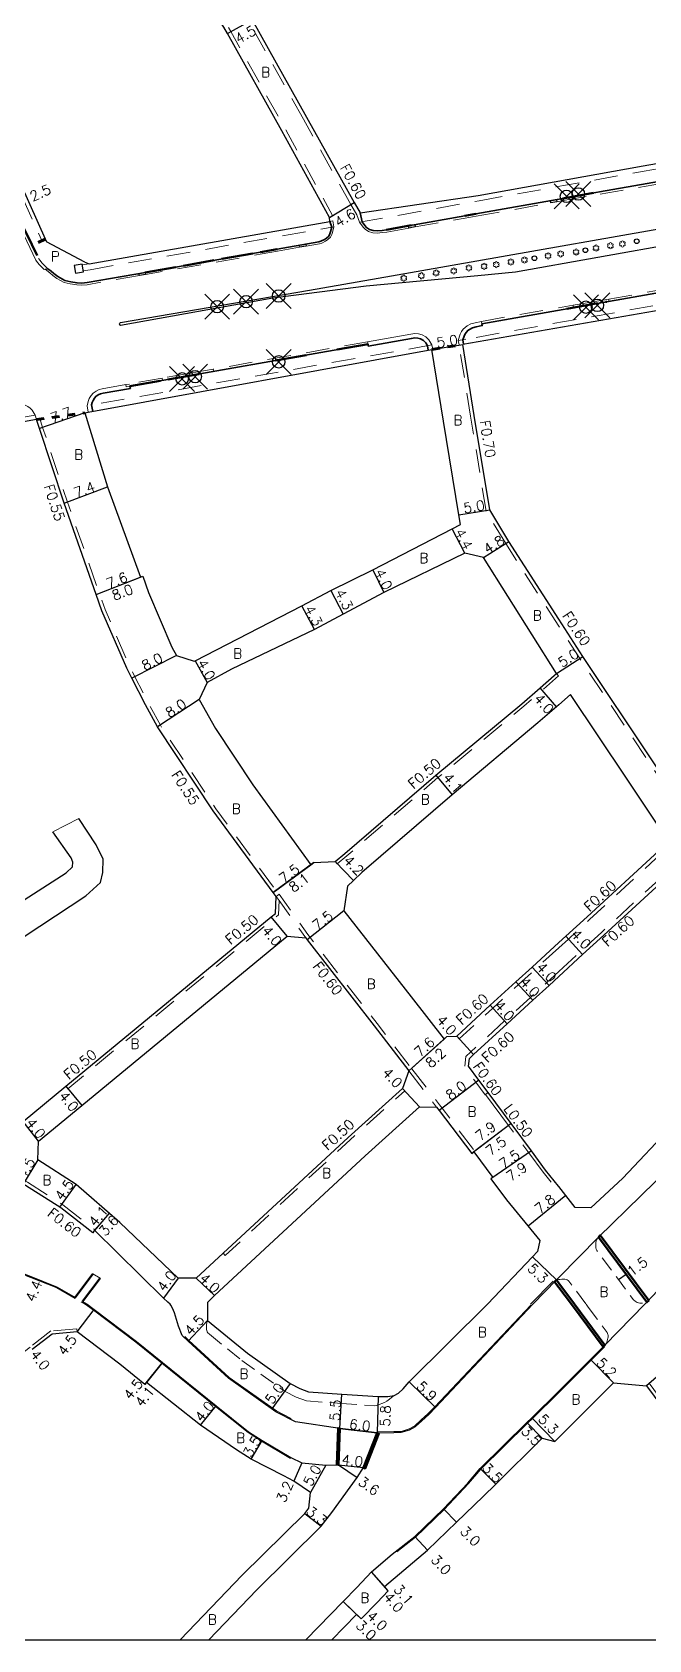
# Model space of a CAD drawing. Header units: metres. Extents: x -3201 to -2398, y -109200 to -108600.
# Drawn here: x -2767 to -2668.3, y -109200 to -108942.7 of the extents above; entities that cross this region are included whole.
import ezdxf

# ---------------------------------------------------------------- set-up
doc = ezdxf.new("R2010")
doc.units = ezdxf.units.M
doc.header["$LTSCALE"] = 2.5
doc.header["$PDMODE"] = 35
doc.header["$PDSIZE"] = 2
for name, pattern in [('2213000', [1.5, 1, -0.5]), ('2227000', [2.5, 2, -0.5]), ('2232000', [2.5, 1.5, -1]), ('2233000', [4, 3, -1]), ('6301000', [1, 0.5, -0.5])]:
    doc.linetypes.add(name, pattern=pattern)
doc.layers.get('0').update_dxf_attribs({"color": 150, "lineweight": 50})
for name, color, linetype, lineweight in [('2101000', 177, 'Continuous', 30), ('2102000', 191, 'Continuous', 30), ('2102001', 191, 'Continuous', 9), ('2203000', 5, 'Continuous', 50), ('2213000', 6, '2213000', 9), ('2227000', 3, '2227000', 50), ('2232000', 4, '2232000', 9), ('2233000', 62, '2233000', 9), ('2239000', 3, 'Continuous', 15), ('6132000', 1, '6132000', 9), ('9107000', 111, 'Continuous', 35), ('9201100', 215, 'Continuous', 30), ('9202200', 155, '6301000', 60), ('9203500', 155, 'Continuous', 30)]:
    doc.layers.add(name, color=color, linetype=linetype, lineweight=lineweight)
for name, color, linetype in [('2226000', 44, '6132000'), ('2227100', 7, 'Continuous'), ('2235000', 7, 'Continuous'), ('2238000', 11, 'Continuous'), ('9201500', 222, 'Continuous'), ('9202100', 82, 'Continuous'), ('9301100', 77, 'Continuous'), ('999', 7, 'Continuous')]:
    doc.layers.add(name, color=color, linetype=linetype)
doc.styles.add('Dm_Anotation', font='txt.shx', dxfattribs={"bigfont": 'pscdm.shx'})
doc.linetypes.add('6132000', pattern='A,1e-07,[100,DM.shx,S=0.25,R=0,X=0,Y=0],0.05,[100,DM.shx,S=0.2,R=0,X=0,Y=0],0.05,[100,DM.shx,S=0.15,R=0,X=0,Y=0],0.05,[100,DM.shx,S=0.1,R=0,X=0,Y=0],0.05,[100,DM.shx,S=0.05,R=0,X=0,Y=0],4.8', length=5)

# ---------------------------------------------------------------- blocks, each defined once
blk = doc.blocks.new('223800')
at = {"color": 0, "linetype": 'Continuous'}
blk.add_circle((0, 0), 0.75, dxfattribs=at)
blk = doc.blocks.new('223900')
at = {"linetype": 'Continuous'}
for centre, start, end in [((-0.57735, 0.333333), 30, 270), ((-0.57735, -0.333333), 90, 330), ((0, 0.666667), 330, 210), ((0.57735, 0.333333), 270, 150), ((0.57735, -0.333333), 210, 90), ((0, -0.666667), 150, 30)]:
    blk.add_arc(centre, 0.333333, start, end, dxfattribs=at)

msp = doc.modelspace()

# ---------------------------------------------------------------- linework, layer by layer
at = {"layer": '2101000', "flags": 128}
for points in [[(-2719.47, -108972.35), (-2727.06, -108958.46), (-2735.78, -108942.89), (-2736.34, -108941.89), (-2741.35, -108934.42), (-2743.73, -108930.87), (-2748.84, -108923.12), (-2752.93, -108917.1), (-2759.73, -108906.25), (-2762.24, -108904.61), (-2773.64, -108907.42), (-2790.65, -108911.81), (-2792.27, -108914.33), (-2791.6, -108915.82), (-2790.87, -108917.44), (-2779.67, -108942.87), (-2764.74, -108976.24)], [(-2737.53, -108931.86), (-2732.5, -108939.53), (-2731.85, -108940.69), (-2723.11, -108956.3), (-2715.53, -108969.97), (-2714.55, -108971.6)], [(-2758.63, -108979.51), (-2764.74, -108976.24)], [(-2758.6, -109003.6), (-2754.99, -109015.48), (-2749.71, -109029.91), (-2749.34, -109029.76), (-2748.42, -109032.36), (-2744.66, -109041.1), (-2743.96, -109042.46), (-2741.1, -109043.36), (-2740.97, -109043.3), (-2723.9, -109034.5), (-2719.24, -109032.03), (-2712.52, -109028.74), (-2699.81, -109022.15), (-2698.51, -109021.49), (-2698.76, -109019.93), (-2701.2, -109004.92), (-2703.05, -108993.46)], [(-2783.81, -109113.4), (-2771.75, -109119.6), (-2768.47, -109117.02), (-2761.64, -109111.4), (-2728.81, -109084.3), (-2728.12, -109083.72), (-2728, -109081.02), (-2728.46, -109080.4), (-2738.07, -109067.32), (-2746.99, -109053.89), (-2748.92, -109050.34), (-2751.08, -109046.1), (-2751.9, -109044.5), (-2755.88, -109035.28), (-2756.79, -109032.68), (-2761.91, -109018.08), (-2765.88, -109006.11), (-2766.35, -109004.7)], [(-2676.41, -109135.53), (-2672, -109141.46), (-2668.65, -109145.96), (-2667.75, -109145.01), (-2661.4, -109138.24), (-2660.23, -109137.01), (-2659.2, -109136.01), (-2652.7, -109129.83), (-2650.9, -109128.19), (-2646.65, -109124.29), (-2645.37, -109127.11), (-2629.53, -109119.93), (-2591.61, -109102.86), (-2560.8, -109089.11), (-2531.95, -109076.22), (-2499.62, -109062.31), (-2499.27, -109060.14), (-2500.37, -109057.7), (-2506.11, -109044.96), (-2516.43, -109021.98), (-2517.38, -109019.77)], [(-2683.11, -109045.31), (-2694.8, -109026.79), (-2697.82, -109026.08), (-2710.78, -109032.35), (-2717.27, -109035.85), (-2721.83, -109038.28), (-2735.15, -109044.66), (-2739.03, -109046.79), (-2740.3, -109049.51), (-2737.72, -109054.15), (-2731.7, -109063.13), (-2722.44, -109075.93), (-2721.96, -109075.57), (-2718.56, -109075.44), (-2717.01, -109074.14), (-2702.43, -109061.62), (-2688.69, -109050.2), (-2685.76, -109047.64), (-2683.51, -109045.66), (-2683.11, -109045.31)], [(-2682.76, -109088.41), (-2681.64, -109087.38), (-2678.24, -109084.27), (-2666.77, -109073.72), (-2666.36, -109070.44), (-2667.23, -109069.11), (-2671.9, -109062.11), (-2680.88, -109048.67), (-2682.76, -109050.32)], [(-2682.76, -109093.83), (-2678.94, -109090.33), (-2675.53, -109087.21), (-2663.96, -109076.57), (-2661.16, -109076.55), (-2657.71, -109080.23), (-2646.31, -109092.32), (-2644.28, -109094.49)], [(-2706.76, -109108.94), (-2707.76, -109111.77)], [(-2705.03, -109114.69), (-2713.76, -109122.52), (-2737.88, -109144.86), (-2738.96, -109145.99), (-2738.97, -109146.29)], [(-2705.03, -109114.69), (-2702.33, -109114.73), (-2701.92, -109115.27), (-2696.69, -109122.14), (-2696.37, -109121.89), (-2693.32, -109126), (-2693.65, -109126.22), (-2691.1, -109129.55), (-2687.72, -109133.72), (-2685.81, -109136.09), (-2686.15, -109137.86), (-2686.95, -109138.72), (-2694.16, -109146.29)], [(-2680.15, -109130.78), (-2681.61, -109128.87), (-2682.76, -109127.46)], [(-2833.35, -109146.29), (-2832.25, -109145.77), (-2824.88, -109142.3), (-2819.29, -109139.88), (-2816.37, -109138.76), (-2814.55, -109138.12), (-2813.38, -109137.79), (-2812.27, -109137.52), (-2811.06, -109137.29), (-2808.31, -109136.74), (-2805.62, -109136.23), (-2803.47, -109135.93), (-2800.58, -109135.58), (-2797.92, -109135.44), (-2794.42, -109135.57), (-2790.26, -109136.01), (-2778.35, -109138.09), (-2776.4, -109138.61), (-2770.58, -109140.56), (-2767.25, -109141.84), (-2763.03, -109143.54), (-2760.17, -109145.18)]]:
    msp.add_lwpolyline(points, dxfattribs=at)
at = {"layer": '2101000'}
for points in [[(-2714.55, -108971.6), (-2695.66, -108968.84), (-2669.26, -108964.1), (-2648.74, -108960.48), (-2632.24, -108957.58), (-2614.96, -108954.64), (-2593.5, -108950.72), (-2571.37, -108946.81), (-2563, -108945.39), (-2556.02, -108944.1), (-2556.13, -108942.72)], [(-2758.63, -108979.51), (-2757.94, -108979.75), (-2719.41, -108973), (-2719.47, -108972.35)], [(-2605.18, -108976.18), (-2642.91, -108983.08), (-2698.11, -108992.66)], [(-2682.76, -109036.63), (-2690.73, -109024.23), (-2693.82, -109019.13), (-2696.28, -109004.05), (-2698.11, -108992.66)], [(-2758.6, -109003.6), (-2758.08, -109003.5), (-2703.05, -108993.46)], [(-2766.35, -109004.7), (-2836.93, -109017.37)], [(-2639.85, -109048.98), (-2649.47, -109057.71), (-2659.58, -109066.88), (-2659.75, -109067.04), (-2662.74, -109066.83), (-2663.1, -109066.3), (-2667.87, -109059.14), (-2678.91, -109042.6), (-2682.76, -109036.63)], [(-2682.76, -109050.32), (-2683.13, -109050.64), (-2686.1, -109053.25), (-2699.81, -109064.77), (-2714.3, -109077.17), (-2715.62, -109078.45), (-2716.56, -109079.37), (-2717.14, -109083.33), (-2706.39, -109097.1), (-2701.12, -109103.85), (-2700.68, -109103.45)], [(-2766.13, -109123.16), (-2766, -109120.16), (-2759.1, -109114.49), (-2726.25, -109087.36), (-2723.26, -109087.65), (-2723.05, -109087.94), (-2712.32, -109101.7), (-2706.76, -109108.94)], [(-2700.68, -109103.45), (-2699.1, -109103.37), (-2693.72, -109098.44), (-2689.61, -109094.68), (-2687.02, -109092.31), (-2682.76, -109088.41)], [(-2682.76, -109127.46), (-2682.82, -109127.38), (-2684.88, -109124.83), (-2687.15, -109121.74), (-2690.4, -109117.36), (-2694.07, -109112.42), (-2695.57, -109110.4), (-2697.2, -109108.17), (-2697.05, -109106.93), (-2696.41, -109106.33), (-2691.02, -109101.39), (-2686.91, -109097.63), (-2684.32, -109095.26), (-2682.76, -109093.83)], [(-2757.35, -109134.84), (-2762.47, -109130.85), (-2768.1, -109127.28), (-2773.98, -109123.62), (-2785.94, -109117.14), (-2788.31, -109115.7), (-2790.16, -109114.54), (-2791.67, -109113.55), (-2793.25, -109112.48), (-2795.37, -109110.73), (-2797.26, -109108.84), (-2801.17, -109104.16), (-2806, -109097.38), (-2808.16, -109096.93), (-2825.31, -109108.51), (-2827.91, -109110.37), (-2854.14, -109129.1), (-2870.72, -109140.86), (-2871.97, -109141.85), (-2872.49, -109146.29)], [(-2707.76, -109111.77), (-2716.48, -109119.58), (-2736.47, -109138.11), (-2740.77, -109142.09), (-2743.67, -109142.09), (-2753.02, -109133.18)], [(-2753.02, -109133.18), (-2759.97, -109127.12), (-2766.13, -109123.16)], [(-2746.04, -109145.31), (-2757.04, -109134.45), (-2757.35, -109134.84)], [(-2686.92, -109146.29), (-2683.14, -109142.4), (-2682.76, -109142.92)], [(-2682.76, -109160.18), (-2677.67, -109155.14), (-2675.66, -109153.12), (-2675.37, -109152.83), (-2679.25, -109147.63), (-2680.24, -109146.29), (-2682.76, -109142.92)], [(-2758.99, -109145.87), (-2758.26, -109146.29)], [(-2758.26, -109146.29), (-2757.14, -109147.12), (-2750.33, -109152.26), (-2746.17, -109155.61), (-2737.57, -109162.53), (-2732.41, -109166.68), (-2730.23, -109168.07), (-2725.62, -109170.84), (-2723.89, -109171.69), (-2720.06, -109172.03), (-2717.99, -109171.97), (-2717.79, -109166.15), (-2724.87, -109165.09), (-2728.04, -109163.48), (-2735.61, -109158.13), (-2742.06, -109152.19), (-2743.02, -109151.28)], [(-2744.95, -109146.29), (-2745.31, -109145.97), (-2746.04, -109145.31)], [(-2743.02, -109151.28), (-2743.6, -109149.8), (-2744.27, -109147.65), (-2744.58, -109146.9), (-2744.86, -109146.44), (-2744.95, -109146.29)], [(-2738.97, -109146.29), (-2739, -109148.89), (-2732.58, -109154.09), (-2725.77, -109158.96), (-2724.18, -109159.77), (-2722.81, -109160.28), (-2717.48, -109160.66), (-2711.68, -109161.07), (-2710.13, -109161.06), (-2709.1, -109160.9), (-2708.39, -109160.5), (-2707.64, -109159.8), (-2706.72, -109158.71), (-2694.16, -109146.29)], [(-2738.76, -109200), (-2731.09, -109192.01), (-2720.8, -109181.82), (-2719.1, -109179.63), (-2715.04, -109174.04), (-2714.01, -109172.44), (-2711.83, -109166.86), (-2709.18, -109166.8), (-2707.96, -109166.78), (-2706.66, -109166.37), (-2705.71, -109165.86), (-2704.67, -109164.92), (-2703.58, -109163.91), (-2702.48, -109162.82), (-2686.92, -109146.29)], [(-2722.5, -109176.39), (-2725.17, -109174.62), (-2726.74, -109173.76), (-2731.98, -109171.1), (-2734.34, -109169.58), (-2740.08, -109165.64), (-2748.74, -109158.8), (-2748.99, -109159.12), (-2753.03, -109155.86), (-2759.85, -109150.71), (-2763.84, -109151.05), (-2767.05, -109153.54)], [(-2723.23, -109200), (-2717.29, -109193.84), (-2715.08, -109191.6), (-2712.71, -109189.13), (-2709.42, -109186.26), (-2705.78, -109183.47), (-2701.23, -109179.03), (-2697.3, -109174.9), (-2695.32, -109172.59), (-2687.86, -109165.23), (-2687.08, -109164.45), (-2682.76, -109160.18)], [(-2719.07, -109200), (-2715.13, -109195.92), (-2714.41, -109196.62), (-2711.85, -109194.02), (-2710.08, -109192.14), (-2710.67, -109191.47), (-2703.77, -109185.62), (-2699.14, -109181.14), (-2694.85, -109177.04), (-2692.86, -109175.08), (-2685.4, -109167.72), (-2683.39, -109168.26), (-2674.01, -109158.84)], [(-2674.01, -109158.84), (-2668.73, -109159.33), (-2650.46, -109183.93), (-2646.55, -109189.71), (-2646.3, -109190.04), (-2646.88, -109192.98), (-2655.73, -109200)], [(-2743.33, -109200), (-2733.43, -109189.67), (-2723.42, -109179.8), (-2722.76, -109178.92), (-2722.5, -109176.39)]]:
    msp.add_lwpolyline(points, dxfattribs=at)
at = {"layer": '2102000', "flags": 128}
for points in [[(-2555.64, -108967.53), (-2557.07, -108977.2), (-2559.12, -108986.46), (-2562.73, -108997.67), (-2565.49, -109005.71), (-2570.27, -109016.16), (-2574.84, -109024.5), (-2579.99, -109033.02), (-2585.32, -109040.73), (-2591.06, -109048.09), (-2597.73, -109055.86), (-2605.63, -109064.1), (-2621.72, -109080.72), (-2634.38, -109093.27), (-2650.18, -109109.41), (-2653.85, -109111.48), (-2658.79, -109116.26), (-2657.79, -109117.36), (-2669.64, -109128.91), (-2676.41, -109135.53)], [(-2783.81, -109113.4), (-2783.51, -109112.51), (-2772.88, -109096.54), (-2775.5, -109092.06), (-2773.25, -109090.62), (-2758.46, -109080.92), (-2756.09, -109078.78), (-2755.74, -109077.18), (-2755.65, -109075.05), (-2756.8, -109072.73), (-2759.57, -109068.56)], [(-2789.32, -109110.22), (-2786.64, -109109.79), (-2777.89, -109097.43), (-2782.55, -109090.61), (-2775.85, -109086.35), (-2761.59, -109077.25), (-2760.6, -109076.3), (-2760.55, -109075.54), (-2760.78, -109074.84), (-2763.73, -109070.65)], [(-2644.56, -109097.27), (-2652.41, -109105.36), (-2655.1, -109108.23), (-2661.27, -109114.2), (-2664.54, -109117.66), (-2672.51, -109126.13), (-2677.61, -109130.84), (-2680.15, -109130.78)]]:
    msp.add_lwpolyline(points, dxfattribs=at)
at = {"layer": '2102000'}
for points in [[(-2760.17, -109145.18), (-2757.35, -109141.42)], [(-2756.16, -109142.1), (-2758.99, -109145.87)]]:
    msp.add_lwpolyline(points, dxfattribs=at)
at = {"layer": '2102001', "flags": 128}
msp.add_lwpolyline([(-2763.73, -109070.65), (-2759.57, -109068.56)], dxfattribs=at)
at = {"layer": '2102001'}
msp.add_lwpolyline([(-2757.35, -109141.42), (-2756.16, -109142.1)], dxfattribs=at)
at = {"layer": '2203000', "flags": 128}
msp.add_lwpolyline([(-2676.41, -109135.53), (-2676.12, -109135.25), (-2668.37, -109145.66), (-2668.65, -109145.96)], close=True, dxfattribs=at)
for points in [[(-2757.35, -109141.42), (-2760.17, -109145.18)], [(-2758.99, -109145.87), (-2756.16, -109142.1)]]:
    msp.add_lwpolyline(points, dxfattribs=at)
at = {"layer": '2203000'}
for points in [[(-2682.76, -109142.92), (-2680.24, -109146.29), (-2675.37, -109152.83), (-2675.66, -109153.12), (-2680.74, -109146.29), (-2682.76, -109143.59), (-2683.42, -109142.69), (-2683.14, -109142.4)], [(-2717.99, -109171.97), (-2718.29, -109171.95), (-2718.09, -109166.11), (-2717.79, -109166.15)], [(-2714.01, -109172.44), (-2713.74, -109172.55), (-2711.55, -109166.97), (-2711.83, -109166.86)]]:
    msp.add_lwpolyline(points, close=True, dxfattribs=at)
at = {"layer": '2213000'}
for points in [[(-2652.14, -108964.02), (-2676.22, -108968.25), (-2682.12, -108969.3), (-2696.03, -108971.78), (-2697.81, -108972.07), (-2706.81, -108973.67), (-2710.35, -108974.31), (-2711.02, -108974.41), (-2711.82, -108974.5), (-2712.45, -108974.44), (-2713.07, -108974.24), (-2713.53, -108973.94), (-2713.8, -108973.64), (-2714.24, -108973.04)], [(-2714.24, -108973.04), (-2713.8, -108973.64), (-2713.53, -108973.94), (-2713.07, -108974.24), (-2712.45, -108974.44), (-2711.82, -108974.5), (-2711.02, -108974.41), (-2710.35, -108974.31), (-2706.81, -108973.67), (-2697.81, -108972.07), (-2696.03, -108971.78), (-2682.12, -108969.3), (-2676.22, -108968.25), (-2652.14, -108964.02)], [(-2764.52, -108980.54), (-2764.02, -108980.94), (-2763.55, -108981.32), (-2762.92, -108981.8), (-2761.8, -108982.43), (-2760.87, -108982.62), (-2759.86, -108982.81), (-2759.08, -108982.84), (-2758.25, -108982.76), (-2748.92, -108981.13), (-2727.81, -108977.42), (-2721.15, -108976.22), (-2720.82, -108976.12), (-2720.24, -108975.86), (-2719.91, -108975.63), (-2719.58, -108975.31), (-2719.4, -108974.94), (-2719.28, -108974.62), (-2719.1, -108973.88)], [(-2698.13, -108991.91), (-2697.91, -108991.32), (-2697.72, -108990.96), (-2697.53, -108990.68), (-2697.3, -108990.45), (-2697.07, -108990.27), (-2696.57, -108990.02), (-2695.97, -108989.86), (-2695, -108989.64), (-2695.06, -108989.34), (-2608.84, -108974.18), (-2608.78, -108974.5), (-2608.4, -108974.43), (-2607.82, -108974.4), (-2607.23, -108974.51), (-2606.67, -108974.81), (-2606.27, -108975.15), (-2606.03, -108975.4), (-2605.94, -108975.58)], [(-2766.01, -108978.9), (-2765.77, -108979.25), (-2765.47, -108979.58), (-2765.04, -108980.05), (-2764.52, -108980.54)], [(-2703.77, -108992.87), (-2704.05, -108992.4), (-2704.43, -108992.02), (-2704.87, -108991.76), (-2705.32, -108991.64), (-2705.79, -108991.63), (-2706.33, -108991.7), (-2713.24, -108992.93), (-2713.29, -108992.6), (-2751.38, -108999.35), (-2751.32, -108999.69), (-2755.67, -109000.44), (-2756.09, -109000.56), (-2756.46, -109000.73), (-2756.83, -109001), (-2757.06, -109001.25), (-2757.3, -109001.61), (-2757.44, -109001.98), (-2757.52, -109002.35)], [(-2678.37, -109146.29), (-2678.04, -109146.73), (-2675.03, -109150.79), (-2674.95, -109150.95), (-2674.89, -109151.14), (-2674.87, -109151.26), (-2674.86, -109151.39), (-2674.87, -109151.55), (-2674.89, -109151.73), (-2674.94, -109151.95), (-2675, -109152.15), (-2675.06, -109152.35), (-2675.13, -109152.52), (-2675.24, -109152.67), (-2675.37, -109152.83)], [(-2739, -109148.89), (-2739.07, -109149.19), (-2739.11, -109149.57), (-2739.12, -109149.88), (-2739.12, -109150.09), (-2739.11, -109150.34), (-2739.07, -109150.51), (-2739.01, -109150.71), (-2738.92, -109150.85), (-2738.68, -109151.08), (-2733.49, -109155.28), (-2726.55, -109160.25), (-2724.78, -109161.15), (-2723.13, -109161.76), (-2717.59, -109162.16), (-2712.33, -109162.52), (-2711.97, -109162.48), (-2711.65, -109162.41), (-2711.32, -109162.29), (-2711.06, -109162.18), (-2710.66, -109162), (-2710.29, -109161.78), (-2709.86, -109161.49), (-2709.51, -109161.23), (-2709.1, -109160.9)]]:
    msp.add_lwpolyline(points, dxfattribs=at)
at = {"layer": '2213000', "flags": 128}
for points in [[(-2676.41, -109135.53), (-2676.56, -109135.69), (-2676.63, -109135.81), (-2676.72, -109135.97), (-2676.78, -109136.11), (-2676.82, -109136.38), (-2676.84, -109136.63), (-2676.85, -109136.79), (-2676.84, -109137.08), (-2676.84, -109137.25), (-2676.79, -109137.46), (-2676.69, -109137.66), (-2673.2, -109142.35), (-2670.8, -109145.59), (-2670.55, -109145.8), (-2670.35, -109145.92), (-2670.22, -109145.98), (-2670.02, -109146.05), (-2669.81, -109146.1), (-2669.6, -109146.11), (-2669.4, -109146.12), (-2669.18, -109146.12), (-2668.93, -109146.07), (-2668.73, -109146.01), (-2668.65, -109145.96)], [(-2683.14, -109142.4), (-2682.8, -109142.34), (-2682.76, -109142.33)], [(-2682.76, -109142.33), (-2682.58, -109142.3), (-2682.29, -109142.27), (-2682.01, -109142.25), (-2681.78, -109142.27), (-2681.56, -109142.34), (-2681.4, -109142.4), (-2681.28, -109142.47), (-2681.21, -109142.52), (-2681.13, -109142.59), (-2678.37, -109146.29)]]:
    msp.add_lwpolyline(points, dxfattribs=at)
at = {"layer": '2226000'}
msp.add_lwpolyline([(-2663.31, -108976.38), (-2689.69, -108981.07), (-2695.74, -108981.66), (-2713.59, -108983.31), (-2728.53, -108985.26), (-2752.88, -108989.62), (-2752.94, -108989.59), (-2752.99, -108989.56), (-2753.01, -108989.53), (-2753.03, -108989.49), (-2753.06, -108989.43), (-2753.06, -108989.34), (-2753.03, -108989.26), (-2752.97, -108989.2), (-2752.9, -108989.16), (-2722.66, -108983.95), (-2709.54, -108981.67), (-2650.05, -108971.2)], dxfattribs=at)
at = {"layer": '2227000', "flags": 128}
msp.add_lwpolyline([(-2793.88, -108916.85), (-2793.53, -108917.62), (-2793.14, -108918.48), (-2781.95, -108943.9), (-2770.09, -108970.41), (-2767.93, -108974.91), (-2766.01, -108978.9)], dxfattribs=at)
at = {"layer": '2227000'}
for points in [[(-2682.12, -108969.3), (-2676.22, -108968.25)], [(-2697.81, -108972.07), (-2696.03, -108971.78)], [(-2710.35, -108974.31), (-2706.33, -108973.59)], [(-2748.97, -108981.14), (-2727.81, -108977.42)], [(-2681.45, -108986.94), (-2675.07, -108985.82)], [(-2713.29, -108992.6), (-2719.46, -108993.7)], [(-2723.18, -108994.36), (-2728.47, -108995.29)], [(-2740.39, -108997.4), (-2751.38, -108999.35)]]:
    msp.add_lwpolyline(points, dxfattribs=at)
at = {"layer": '2227100'}
for p in [(-2681.52, -108968.95, 6.18), (-2679.62, -108968.59, 6.21), (-2737.43, -108986.63, 6.71), (-2732.79, -108985.81, 6.69), (-2727.6, -108984.91, 6.91), (-2678.42, -108986.7, 6.23), (-2676.58, -108986.4, 6.23), (-2727.58, -108995.45, 6.55), (-2743.04, -108998.17, 6.64), (-2740.95, -108997.82, 6.64)]:
    msp.add_point(p, dxfattribs=at)
at = {"layer": '2232000'}
for points in [[(-2715.06, -108971.91), (-2715.06, -108971.91), (-2716.05, -108970.28), (-2723.63, -108956.59), (-2732.37, -108940.99), (-2733.01, -108939.84), (-2738.02, -108932.19), (-2740.49, -108928.7), (-2745.61, -108921.06), (-2749.84, -108914.88), (-2751.72, -108901.46)], [(-2715.06, -108971.91), (-2714.65, -108973.11), (-2695.51, -108969.67), (-2669.12, -108964.93), (-2648.6, -108961.31), (-2632.1, -108958.41), (-2614.81, -108955.47), (-2593.35, -108951.55), (-2571.23, -108947.65), (-2562.85, -108946.23), (-2555.87, -108944.94), (-2556.02, -108944.1)], [(-2683.07, -108969.83), (-2682.06, -108969.65), (-2676.16, -108968.61), (-2658.98, -108965.59)], [(-2705.74, -108973.85), (-2697.75, -108972.43), (-2695.97, -108972.14), (-2684.05, -108970.01)], [(-2758.86, -108980.88), (-2757.77, -108980.7), (-2718.76, -108973.82), (-2718.93, -108972.87), (-2719.41, -108973)], [(-2718.76, -108973.82), (-2718.96, -108974.73), (-2719.09, -108975.07), (-2719.3, -108975.51), (-2719.7, -108975.89), (-2720.08, -108976.16), (-2720.7, -108976.44), (-2721.07, -108976.55), (-2723.2, -108976.93)], [(-2714.65, -108973.11), (-2714.08, -108973.88), (-2713.76, -108974.21), (-2713.23, -108974.57), (-2712.53, -108974.79), (-2711.82, -108974.87), (-2710.97, -108974.77), (-2710.29, -108974.67), (-2706.74, -108974.03)], [(-2724.23, -108977.11), (-2727.75, -108977.75), (-2748.91, -108981.47)], [(-2605.18, -108976.18), (-2605.29, -108975.47), (-2643.08, -108982.1), (-2697.62, -108991.82), (-2698.86, -108992.04), (-2698.71, -108992.75)], [(-2757.94, -108979.75), (-2759.03, -108979.94)], [(-2764.96, -108980.62), (-2764.52, -108980.54)], [(-2749.88, -108981.64), (-2758.21, -108983.1), (-2759.07, -108983.18), (-2759.89, -108983.14), (-2760.94, -108982.95), (-2761.92, -108982.75), (-2763.07, -108982.1), (-2763.72, -108981.61), (-2764.22, -108981.21), (-2764.96, -108980.62)], [(-2674.73, -108985.76), (-2674.77, -108985.4), (-2657.07, -108982.29)], [(-2695.06, -108989.34), (-2695.14, -108988.97), (-2680.45, -108986.4), (-2680.38, -108986.76)], [(-2703.05, -108993.46), (-2702.91, -108993.44), (-2703.05, -108992.75), (-2758.26, -109002.48), (-2758.08, -109003.5)], [(-2713.29, -108992.6), (-2713.35, -108992.24), (-2738.05, -108996.62), (-2737.99, -108996.98)], [(-2682.76, -109037.74), (-2691.24, -109024.55), (-2694.4, -109019.34), (-2696.87, -109004.14), (-2698.71, -108992.75)], [(-2746.19, -108998.43), (-2746.25, -108998.07), (-2751.48, -108999), (-2752.06, -108999.1), (-2752, -108999.46), (-2751.38, -108999.35)], [(-2863.43, -109021.09), (-2837.1, -109016.4), (-2766.53, -109003.96), (-2766.35, -109004.7)], [(-2860.19, -109030.91), (-2859.74, -109030.51), (-2856.27, -109034.73), (-2852.64, -109039.26), (-2842.82, -109050.45), (-2831.69, -109061.66), (-2823.81, -109069.83), (-2822.03, -109071.9), (-2815.68, -109080.47), (-2809.55, -109091.32), (-2805.52, -109097.02), (-2800.69, -109103.79), (-2796.82, -109108.43), (-2794.96, -109110.29), (-2792.89, -109112), (-2791.34, -109113.06), (-2789.84, -109114.04), (-2787.99, -109115.18), (-2785.64, -109116.61), (-2773.68, -109123.1), (-2767.78, -109126.77), (-2762.13, -109130.36), (-2756.98, -109134.37), (-2757.04, -109134.45)], [(-2759.85, -109150.71), (-2759.9, -109150.22), (-2764.03, -109150.56), (-2767.36, -109153.14), (-2773.24, -109157.71), (-2789.04, -109170.08), (-2791.29, -109171.44), (-2793.55, -109172.8), (-2796.36, -109173.92), (-2797.72, -109174.36), (-2799.36, -109174.48), (-2801.56, -109174.15), (-2803.65, -109173.82), (-2804.3, -109173.7), (-2805.14, -109173.66), (-2805.85, -109173.85), (-2806.59, -109174.25), (-2811.24, -109176.72)], [(-2668.73, -109159.33), (-2668.28, -109158.94), (-2649.97, -109183.59), (-2646.07, -109189.36), (-2645.66, -109189.89), (-2646.34, -109193.32), (-2654.77, -109200)]]:
    msp.add_lwpolyline(points, dxfattribs=at)
at = {"layer": '2232000', "flags": 128}
for points in [[(-2719.47, -108972.35), (-2718.96, -108972.04), (-2726.53, -108958.17), (-2735.25, -108942.6), (-2735.83, -108941.57), (-2740.85, -108934.08), (-2743.23, -108930.53), (-2748.33, -108922.8), (-2752.43, -108916.77), (-2759.29, -108905.81), (-2762.13, -108903.97), (-2773.78, -108906.84), (-2791.02, -108911.29), (-2792.95, -108914.28), (-2792.46, -108915.36), (-2791.41, -108917.69), (-2780.22, -108943.11), (-2765.49, -108976.05), (-2764.95, -108975.79)], [(-2766.35, -109004.7), (-2765.83, -109004.53), (-2765.36, -109005.94), (-2761.39, -109017.91), (-2756.27, -109032.5), (-2755.36, -109035.08), (-2751.4, -109044.27), (-2750.59, -109045.85), (-2748.43, -109050.08), (-2746.52, -109053.61), (-2737.62, -109067.01), (-2728.01, -109080.08), (-2727.55, -109080.7)], [(-2661.9, -109069.17), (-2668.37, -109059.48), (-2679.41, -109042.93), (-2682.76, -109037.74)], [(-2683.11, -109045.31), (-2682.78, -109045.68), (-2685.43, -109048.01), (-2688.37, -109050.58), (-2702.1, -109062), (-2716.69, -109074.52), (-2718.21, -109075.8), (-2718.56, -109075.44)], [(-2682.76, -109089.22), (-2681.23, -109087.83), (-2677.83, -109084.71), (-2666.37, -109074.16), (-2661.61, -109070.02)], [(-2682.76, -109093.02), (-2679.34, -109089.89), (-2675.93, -109086.77), (-2660.12, -109072.22)], [(-2761.64, -109111.4), (-2761.32, -109111.79), (-2728.5, -109084.68), (-2727.63, -109083.97), (-2727.53, -109081.68)], [(-2728, -109081.02), (-2727.55, -109080.7), (-2727.51, -109080.67), (-2722.93, -109087.08), (-2722.57, -109087.58), (-2711.84, -109101.33), (-2706.29, -109108.58)], [(-2728, -109081.02), (-2727.53, -109081.68), (-2723.26, -109087.65)], [(-2699.1, -109103.37), (-2698.7, -109103.81), (-2693.32, -109098.89), (-2689.2, -109095.12), (-2686.62, -109092.76), (-2682.76, -109089.22)], [(-2694.07, -109112.42), (-2694.47, -109112.72), (-2694.55, -109112.78), (-2696.05, -109110.76), (-2697.82, -109108.34), (-2697.62, -109106.65), (-2696.82, -109105.89), (-2691.43, -109100.95), (-2687.31, -109097.19), (-2684.73, -109094.82), (-2682.76, -109093.02)], [(-2706.29, -109108.58), (-2701.86, -109114.36), (-2701.44, -109114.9), (-2696.22, -109121.77), (-2696.69, -109122.14)], [(-2706.76, -109108.94), (-2702.33, -109114.73)], [(-2736.47, -109138.11), (-2736.13, -109138.48), (-2716.14, -109119.95), (-2707.42, -109112.14), (-2707.76, -109111.77)]]:
    msp.add_lwpolyline(points, dxfattribs=at)
at = {"layer": '2233000'}
for points in [[(-2792.95, -108914.28), (-2793.42, -108914.65), (-2793.64, -108914.88), (-2793.83, -108915.14), (-2794.01, -108915.42), (-2794.18, -108915.79), (-2794.28, -108916.22), (-2794.32, -108916.49), (-2794.39, -108916.92), (-2793.99, -108917.8), (-2793.6, -108918.68), (-2782.41, -108944.11), (-2770.55, -108970.62), (-2768.38, -108975.13), (-2766.44, -108979.16), (-2766.16, -108979.55), (-2765.84, -108979.92), (-2765.39, -108980.4), (-2765.14, -108980.65)], [(-2765.14, -108980.65), (-2764.96, -108980.62)], [(-2680.45, -108986.4), (-2674.77, -108985.4)], [(-2698.86, -108992.04), (-2698.53, -108991.03), (-2698.31, -108990.6), (-2698.05, -108990.24), (-2697.76, -108989.94), (-2697.44, -108989.7), (-2696.82, -108989.38), (-2696.13, -108989.2), (-2695.14, -108988.97)], [(-2703.05, -108992.75), (-2703.54, -108991.93), (-2704.01, -108991.46), (-2704.6, -108991.11), (-2705.22, -108990.95), (-2705.82, -108990.93), (-2706.43, -108991), (-2713.35, -108992.24)], [(-2738.05, -108996.62), (-2746.25, -108998.07)], [(-2752.06, -108999.1), (-2755.82, -108999.76), (-2756.34, -108999.9), (-2756.82, -109000.13), (-2757.3, -109000.47), (-2757.61, -109000.82), (-2757.93, -109001.29), (-2758.1, -109001.77), (-2758.26, -109002.48)], [(-2766.53, -109003.96), (-2767.04, -109003.2), (-2767.36, -109002.88), (-2767.75, -109002.57), (-2768.24, -109002.31), (-2768.84, -109002.19), (-2769.45, -109002.15), (-2769.84, -109002.18), (-2771.48, -109002.48)]]:
    msp.add_lwpolyline(points, dxfattribs=at)
at = {"layer": '2233000', "flags": 128}
msp.add_lwpolyline([(-2694.47, -109112.72), (-2690.8, -109117.66), (-2687.55, -109122.04), (-2685.28, -109125.13), (-2683.21, -109127.69), (-2682.82, -109127.38)], dxfattribs=at)
at = {"layer": '2235000'}
for points in [[(-2684.11, -108969.65), (-2683.13, -108969.48), (-2683.07, -108969.83), (-2684.05, -108970.01)], [(-2706.81, -108973.67), (-2705.8, -108973.49), (-2705.74, -108973.85), (-2706.74, -108974.03)], [(-2724.29, -108976.78), (-2723.26, -108976.6), (-2723.2, -108976.93), (-2724.23, -108977.11)], [(-2759.05, -108979.83), (-2760.31, -108980.04), (-2760.1, -108981.23), (-2758.84, -108981.02)], [(-2749.94, -108981.31), (-2748.97, -108981.14), (-2748.91, -108981.47), (-2749.88, -108981.64)]]:
    msp.add_lwpolyline(points, close=True, dxfattribs=at)
at = {"layer": '6132000', "flags": 128}
for points in [[(-2760.13, -109145.38), (-2763.09, -109143.67), (-2767.31, -109141.98), (-2770.63, -109140.7), (-2776.77, -109138.64), (-2778.34, -109138.24), (-2790.28, -109136.16), (-2794.43, -109135.72), (-2797.92, -109135.59), (-2800.57, -109135.73), (-2803.45, -109136.08), (-2805.59, -109136.38), (-2808.29, -109136.88), (-2811.03, -109137.44), (-2812.24, -109137.66), (-2813.34, -109137.93), (-2814.5, -109138.27), (-2816.32, -109138.91), (-2819.23, -109140.02), (-2824.82, -109142.43), (-2832.19, -109145.91), (-2833, -109146.29)], [(-2687.26, -109146.29), (-2683.65, -109142.58)], [(-2759.21, -109145.92), (-2758.56, -109146.29)]]:
    msp.add_lwpolyline(points, dxfattribs=at)
at = {"layer": '6132000'}
for points in [[(-2725.69, -109170.97), (-2730.31, -109168.2), (-2732.49, -109166.81), (-2737.67, -109162.64), (-2746.26, -109155.73), (-2750.42, -109152.38), (-2757.23, -109147.24), (-2758.56, -109146.29)], [(-2711.72, -109166.71), (-2709.18, -109166.65), (-2707.98, -109166.63), (-2706.71, -109166.24), (-2705.79, -109165.74), (-2704.77, -109164.81), (-2703.69, -109163.8), (-2702.59, -109162.71), (-2687.25, -109146.43)], [(-2742.61, -109151.46), (-2741.96, -109152.08), (-2735.52, -109158.01), (-2727.96, -109163.35), (-2725.58, -109164.56)], [(-2675.44, -109153.12), (-2675.55, -109153.23), (-2677.56, -109155.25), (-2682.76, -109160.39), (-2686.97, -109164.56), (-2687.76, -109165.34), (-2695.21, -109172.69), (-2697.19, -109175), (-2701.12, -109179.13), (-2705.68, -109183.58), (-2708.69, -109185.89)]]:
    msp.add_lwpolyline(points, dxfattribs=at)
at = {"layer": '9107000'}
for points in [[(-2652.14, -108964.02), (-2676.22, -108968.25), (-2682.12, -108969.3), (-2696.03, -108971.78), (-2697.81, -108972.07), (-2706.81, -108973.67), (-2710.35, -108974.31), (-2711.02, -108974.41), (-2711.82, -108974.5), (-2712.45, -108974.44), (-2713.07, -108974.24), (-2713.53, -108973.94), (-2713.8, -108973.64), (-2714.24, -108973.04), (-2714.55, -108971.6)], [(-2764.52, -108980.54), (-2764.02, -108980.94), (-2763.55, -108981.32), (-2762.92, -108981.8), (-2761.8, -108982.43), (-2760.87, -108982.62), (-2759.86, -108982.81), (-2759.08, -108982.84), (-2758.25, -108982.76), (-2748.92, -108981.13), (-2727.81, -108977.42), (-2721.15, -108976.22), (-2720.82, -108976.12), (-2720.24, -108975.86), (-2719.91, -108975.63), (-2719.58, -108975.31), (-2719.4, -108974.94), (-2719.28, -108974.62), (-2719.1, -108973.88), (-2719.42, -108973)], [(-2605.81, -108976.3), (-2605.94, -108975.58), (-2606.03, -108975.4), (-2606.27, -108975.15), (-2606.67, -108974.81), (-2607.23, -108974.51), (-2607.82, -108974.4), (-2608.4, -108974.43), (-2608.78, -108974.5), (-2608.84, -108974.18), (-2695.06, -108989.34), (-2695, -108989.64), (-2695.97, -108989.86), (-2696.57, -108990.02), (-2697.07, -108990.27), (-2697.3, -108990.45), (-2697.53, -108990.68), (-2697.72, -108990.96), (-2697.91, -108991.32), (-2698.13, -108991.91), (-2698, -108992.64)], [(-2703.65, -108993.57), (-2703.77, -108992.87), (-2704.05, -108992.4), (-2704.43, -108992.02), (-2704.87, -108991.76), (-2705.32, -108991.64), (-2705.79, -108991.63), (-2706.33, -108991.7), (-2713.24, -108992.93), (-2713.29, -108992.6), (-2751.38, -108999.35), (-2751.32, -108999.69), (-2755.67, -109000.44), (-2756.09, -109000.56), (-2756.46, -109000.73), (-2756.83, -109001), (-2757.06, -109001.25), (-2757.3, -109001.61), (-2757.44, -109001.98), (-2757.52, -109002.35), (-2757.34, -109003.37)]]:
    msp.add_lwpolyline(points, dxfattribs=at)
at = {"layer": '9201100', "flags": 128}
for points in [[(-2735.78, -108942.89), (-2731.85, -108940.69)], [(-2719.47, -108972.35), (-2715.53, -108969.97)], [(-2703.05, -108993.46), (-2698.11, -108992.66)], [(-2758.6, -109003.6), (-2765.88, -109006.11)], [(-2761.91, -109018.08), (-2754.99, -109015.48)], [(-2698.76, -109019.93), (-2693.82, -109019.13)], [(-2697.82, -109026.08), (-2699.81, -109022.15)], [(-2694.8, -109026.79), (-2690.73, -109024.23)], [(-2712.52, -109028.74), (-2710.78, -109032.35)], [(-2756.79, -109032.68), (-2749.34, -109029.76)], [(-2756.79, -109032.68), (-2749.71, -109029.91)], [(-2719.24, -109032.03), (-2717.27, -109035.85)], [(-2721.83, -109038.28), (-2723.9, -109034.5)], [(-2743.96, -109042.46), (-2751.08, -109046.1)], [(-2740.97, -109043.3), (-2739.03, -109046.79)], [(-2740.3, -109049.51), (-2746.99, -109053.89)], [(-2683.13, -109050.64), (-2685.76, -109047.64)], [(-2702.43, -109061.62), (-2699.81, -109064.77)], [(-2721.96, -109075.57), (-2728.46, -109080.4)], [(-2728.46, -109080.4), (-2722.44, -109075.93)], [(-2718.56, -109075.44), (-2715.62, -109078.45)], [(-2726.25, -109087.36), (-2728.81, -109084.3)], [(-2717.14, -109083.33), (-2723.05, -109087.94)], [(-2681.64, -109087.38), (-2678.94, -109090.33)], [(-2687.02, -109092.31), (-2684.32, -109095.26)], [(-2689.61, -109094.68), (-2686.91, -109097.63)], [(-2693.72, -109098.44), (-2691.02, -109101.39)], [(-2706.76, -109108.94), (-2700.68, -109103.45)], [(-2699.1, -109103.37), (-2696.41, -109106.33)], [(-2706.76, -109108.94), (-2701.12, -109103.85)], [(-2695.57, -109110.4), (-2701.92, -109115.27)], [(-2761.64, -109111.4), (-2759.1, -109114.49)], [(-2705.03, -109114.69), (-2707.76, -109111.77)], [(-2766, -109120.16), (-2768.47, -109117.02)], [(-2690.4, -109117.36), (-2696.69, -109122.14)], [(-2690.4, -109117.36), (-2696.37, -109121.89)], [(-2766.13, -109123.16), (-2768.47, -109127.05)], [(-2687.15, -109121.74), (-2693.65, -109126.22)], [(-2687.15, -109121.74), (-2693.32, -109126)], [(-2683.14, -109142.4), (-2686.95, -109138.72)], [(-2743.67, -109142.09), (-2746.04, -109145.31)], [(-2740.77, -109142.09), (-2737.88, -109144.86)], [(-2673.2, -109142.35), (-2672, -109141.46)]]:
    msp.add_lwpolyline(points, dxfattribs=at)
at = {"layer": '9201100'}
for points in [[(-2683.11, -109045.31), (-2678.91, -109042.6)], [(-2762.61, -109130.76), (-2759.97, -109127.12)], [(-2681.61, -109128.87), (-2687.68, -109133.78)], [(-2757.35, -109134.84), (-2754.68, -109131.73)], [(-2757.04, -109134.45), (-2754.68, -109131.73)], [(-2759.85, -109150.71), (-2757.14, -109147.12)], [(-2739, -109148.89), (-2742.06, -109152.19)], [(-2663.65, -109154.96), (-2668.73, -109159.33)], [(-2748.99, -109159.12), (-2746.17, -109155.61)], [(-2746.17, -109155.61), (-2748.74, -109158.8)], [(-2674.01, -109158.84), (-2677.67, -109155.14)], [(-2725.77, -109158.96), (-2728.66, -109163.04)], [(-2706.72, -109158.71), (-2702.48, -109162.82)], [(-2740.08, -109165.64), (-2737.57, -109162.53)], [(-2717.79, -109166.15), (-2717.48, -109160.66)], [(-2711.68, -109161.07), (-2711.83, -109166.86)], [(-2685.4, -109167.72), (-2687.86, -109165.23)], [(-2683.39, -109168.26), (-2687.08, -109164.45)], [(-2717.79, -109166.15), (-2711.83, -109166.86)], [(-2731.98, -109171.1), (-2730.23, -109168.07)], [(-2723.89, -109171.69), (-2725.17, -109174.62)], [(-2720.06, -109172.03), (-2722.5, -109176.39)], [(-2717.99, -109171.97), (-2714.01, -109172.44)], [(-2717.99, -109171.97), (-2715.04, -109174.04)], [(-2692.86, -109175.08), (-2695.32, -109172.59)], [(-2723.42, -109179.8), (-2720.8, -109181.82)], [(-2699.14, -109181.14), (-2701.23, -109179.03)], [(-2703.77, -109185.62), (-2705.78, -109183.47)], [(-2712.71, -109189.13), (-2710.67, -109191.47)], [(-2710.08, -109192.14), (-2712.71, -109189.13)], [(-2717.29, -109193.84), (-2715.13, -109195.92)], [(-2714.41, -109196.62), (-2717.29, -109193.84)]]:
    msp.add_lwpolyline(points, dxfattribs=at)
at = {"layer": '9202200', "flags": 128}
msp.add_lwpolyline([(-2764.95, -108975.79), (-2767.02, -108976.8)], dxfattribs=at)
at = {"layer": '9202200'}
for points in [[(-2703.05, -108993.46), (-2698.11, -108992.66)], [(-2766.35, -109004.7), (-2758.6, -109003.6)]]:
    msp.add_lwpolyline(points, dxfattribs=at)
at = {"layer": '9301100'}
for points in [[(-2680.24, -109146.29), (-2675.37, -109152.83), (-2668.98, -109146.29), (-2668.65, -109145.96), (-2676.41, -109135.53), (-2682.76, -109142.01), (-2683.14, -109142.4), (-2682.76, -109142.92)], [(-2717.79, -109166.15), (-2717.99, -109171.97), (-2714.01, -109172.44), (-2711.83, -109166.86)]]:
    msp.add_lwpolyline(points, close=True, dxfattribs=at)
at = {"layer": '999'}
msp.add_lwpolyline([(-3200, -109200), (-2400, -109200), (-2400, -108600), (-3200, -108600)], close=True, dxfattribs=at)

# ---------------------------------------------------------------- block references
at = {"layer": '2238000', "xscale": 0.5, "yscale": 0.5, "zscale": 0.5}
for p in [(-2678.5, -108977.59, 5.99), (-2670.29, -108976.15, 5.99), (-2686.65, -108978.87, 5.99)]:
    msp.add_blockref('223800', p, dxfattribs=at)
at = {"layer": '2239000', "xscale": 0.5, "yscale": 0.5, "zscale": 0.5}
for p in [(-2679.99, -108977.88, 5.99), (-2676.8, -108977.24, 5.99), (-2674.5, -108976.86, 5.99), (-2672.57, -108976.58, 5.99), (-2697.15, -108980.42, 6.2), (-2694.72, -108980.16, 6.2), (-2692.76, -108979.89, 6.2), (-2690.43, -108979.47, 5.99), (-2688.26, -108979.15, 5.99), (-2684.47, -108978.49, 5.99), (-2682.46, -108978.17, 5.99), (-2707.56, -108982.05, 6.2), (-2699.57, -108980.9, 6.2)]:
    msp.add_blockref('223900', p, dxfattribs=at)
at = {"layer": '2239000', "xscale": 0.4999999999999308, "yscale": 0.4999999999999308, "zscale": 0.4999999999999308, "rotation": 353.0186616143224}
for p in [(-2704.75, -108981.67, 6.2), (-2702.38, -108981.22, 6.2)]:
    msp.add_blockref('223900', p, dxfattribs=at)

# ---------------------------------------------------------------- texts
at = {"layer": '9201500', "style": 'Dm_Anotation'}
for s, rotation, p in [('4.5', 29.254, (-2734.01, -108944.59)), ('2.5', 24.3988, (-2766.96, -108969.83)), ('4.6', 31.117, (-2718.02, -108973.97)), ('5.0', 9.2787, (-2702.18, -108993.22)), ('7.7', 19.0326, (-2763.79, -109005.28)), ('7.4', 20.6248, (-2759.98, -109017.25)), ('5.0', 9.2452, (-2697.89, -109019.69)), ('4.4', 296.8687, (-2699.45, -109022.64)), ('4.8', 32.0987, (-2694.17, -109026.28)), ('4.0', 295.7973, (-2712.26, -109029.06)), ('7.6', 21.393, (-2754.78, -109031.78)), ('8.0', 21.393, (-2753.89, -109033.69)), ('4.3', 297.3686, (-2718.61, -109032.31)), ('4.3', 298.6638, (-2723.54, -109034.94)), ('5.0', 32.7895, (-2682.24, -109044.45)), ('8.0', 27.0685, (-2748.99, -109044.92)), ('4.0', 299.1088, (-2740.69, -109043.6)), ('8.0', 33.1793, (-2745.04, -109052.49)), ('4.0', 311.2828, (-2686.85, -109049.42)), ('4.1', 309.7183, (-2701.42, -109062.03)), ('4.2', 314.331, (-2717.34, -109075.37)), ('7.5', 36.6455, (-2726.79, -109079.04)), ('8.1', 36.6455, (-2725.21, -109080.47)), ('7.5', 37.9707, (-2721.42, -109086.54)), ('4.0', 309.9275, (-2730.38, -109086.52)), ('4.0', 312.4708, (-2680.94, -109087.13)), ('4.0', 312.4716, (-2686.48, -109092.41)), ('4.0', 312.4723, (-2689.12, -109094.8)), ('4.0', 312.4728, (-2693.18, -109098.58)), ('4.0', 312.3208, (-2702.45, -109100.88)), ('7.6', 42.1028, (-2704.99, -109106.85)), ('8.2', 42.1028, (-2703.22, -109108.59)), ('4.0', 313.0557, (-2711.15, -109109.32)), ('8.0', 37.4635, (-2700.07, -109113.73)), ('4.0', 309.5262, (-2762.87, -109112.99)), ('4.0', 308.124, (-2768.14, -109117.27)), ('7.9', 37.1445, (-2695.35, -109120.24)), ('7.5', 37.1445, (-2693.69, -109122.63)), ('7.5', 34.5754, (-2691.61, -109124.7)), ('4.5', 58.9692, (-2768.2, -109126.41)), ('7.9', 34.5754, (-2690.46, -109126.7)), ('4.5', 54.0942, (-2762.25, -109129.85)), ('7.8', 38.9791, (-2685.79, -109131.93)), ('4.1', 49.2792, (-2756.95, -109134)), ('3.6', 48.9022, (-2755.31, -109135.51)), ('1.5', 36.6675, (-2671.09, -109141.9)), ('4.0', 53.6579, (-2745.88, -109144.41)), ('4.0', 316.1286, (-2740.41, -109142.3)), ('5.3', 315.9207, (-2687.9, -109140.71)), ('4.4', 68.4636, (-2766.65, -109146.05)), ('4.5', 47.2559, (-2741.66, -109151.42)), ('4.5', 52.9757, (-2761.83, -109154.67)), ('4.0', 307.8022, (-2767.44, -109154.34)), ('5.2', 314.7063, (-2676.89, -109155.78)), ('4.5', 51.1799, (-2751.32, -109161.72)), ('4.1', 51.1799, (-2749.48, -109162.9)), ('5.0', 54.7575, (-2728.57, -109162.42)), ('5.9', 315.8237, (-2705.68, -109159.58)), ('4.0', 51.1799, (-2739.91, -109165.27)), ('5.5', 86.7811, (-2717.83, -109165)), ('5.8', 88.5317, (-2709.76, -109165.89)), ('6.0', 353.175, (-2716.39, -109166.22)), ('5.3', 314.0992, (-2686.2, -109164.79)), ('3.5', 59.9675, (-2732, -109170.93)), ('3.5', 314.6969, (-2688.91, -109166.71)), ('4.0', 353.175, (-2717.58, -109171.92)), ('5.0', 60.7747, (-2722.34, -109175.56)), ('3.5', 314.6937, (-2695.15, -109172.63)), ('3.2', 66.4455, (-2726.57, -109178.17)), ('3.6', 324.8362, (-2715.01, -109175.04)), ('3.3', 322.4413, (-2723.32, -109179.76)), ('3.0', 314.6301, (-2698.68, -109182.75)), ('3.0', 312.9646, (-2703.34, -109187.26)), ('4.0', 311.1741, (-2710.91, -109193.21)), ('3.1', 311.1739, (-2709.31, -109191.98)), ('4.0', 315.9857, (-2713.61, -109196.34)), ('3.0', 315.9857, (-2715.36, -109197.84))]:
    msp.add_text(s, height=1.6, rotation=rotation, dxfattribs=at).set_placement(p)
at = {"layer": '9202100', "style": 'Dm_Anotation'}
for s, p in [('B', (-2730.37, -108949.9)), ('P', (-2764.05, -108979.37)), ('B', (-2699.61, -109005.58)), ('B', (-2760.3, -109011.09)), ('B', (-2705.07, -109027.65)), ('B', (-2686.93, -109036.83)), ('B', (-2734.86, -109042.93)), ('B', (-2704.84, -109066.29)), ('B', (-2735.09, -109067.78)), ('B', (-2713.51, -109095.82)), ('B', (-2751.29, -109105.39)), ('B', (-2697.37, -109116.26)), ('B', (-2765.39, -109127.2)), ('B', (-2720.63, -109126.1)), ('B', (-2676.26, -109145.1)), ('B', (-2695.71, -109151.56)), ('B', (-2733.84, -109158.22)), ('B', (-2680.74, -109162.31)), ('B', (-2734.38, -109168.49)), ('B', (-2714.52, -109194.08)), ('B', (-2738.92, -109197.55))]:
    msp.add_text(s, height=1.6, dxfattribs=at).set_placement(p)
at = {"layer": '9203500', "style": 'Dm_Anotation'}
for s, rotation, p in [('F0.60', 298.9889, (-2717.83, -108964.35)), ('F0.70', 279.2388, (-2695.4, -109004.94)), ('F0.55', 288.3371, (-2765.19, -109015.38)), ('F0.60', 303.7102, (-2682.28, -109036.09)), ('F0.50', 40.6491, (-2706.02, -109063.9)), ('F0.55', 303.5761, (-2744.85, -109061.55)), ('F0.60', 42.6187, (-2677.84, -109083.56)), ('F0.50', 39.5448, (-2735.3, -109088.84)), ('F0.60', 42.4655, (-2674.93, -109089.17)), ('F0.60', 307.9684, (-2722.22, -109092.25)), ('F0.60', 42.4744, (-2698.29, -109101.67)), ('F0.60', 42.4743, (-2694.17, -109107.72)), ('F0.50', 39.5448, (-2761.18, -109110.43)), ('F0.60', 306.5965, (-2696.59, -109108.25)), ('L0.50', 306.5965, (-2691.67, -109114.99)), ('F0.50', 42.8254, (-2719.75, -109121.78)), ('F0.60', 321.8968, (-2764.74, -109132))]:
    msp.add_text(s, height=1.6, rotation=rotation, dxfattribs=at).set_placement(p)

doc.saveas('drawing.dxf')
